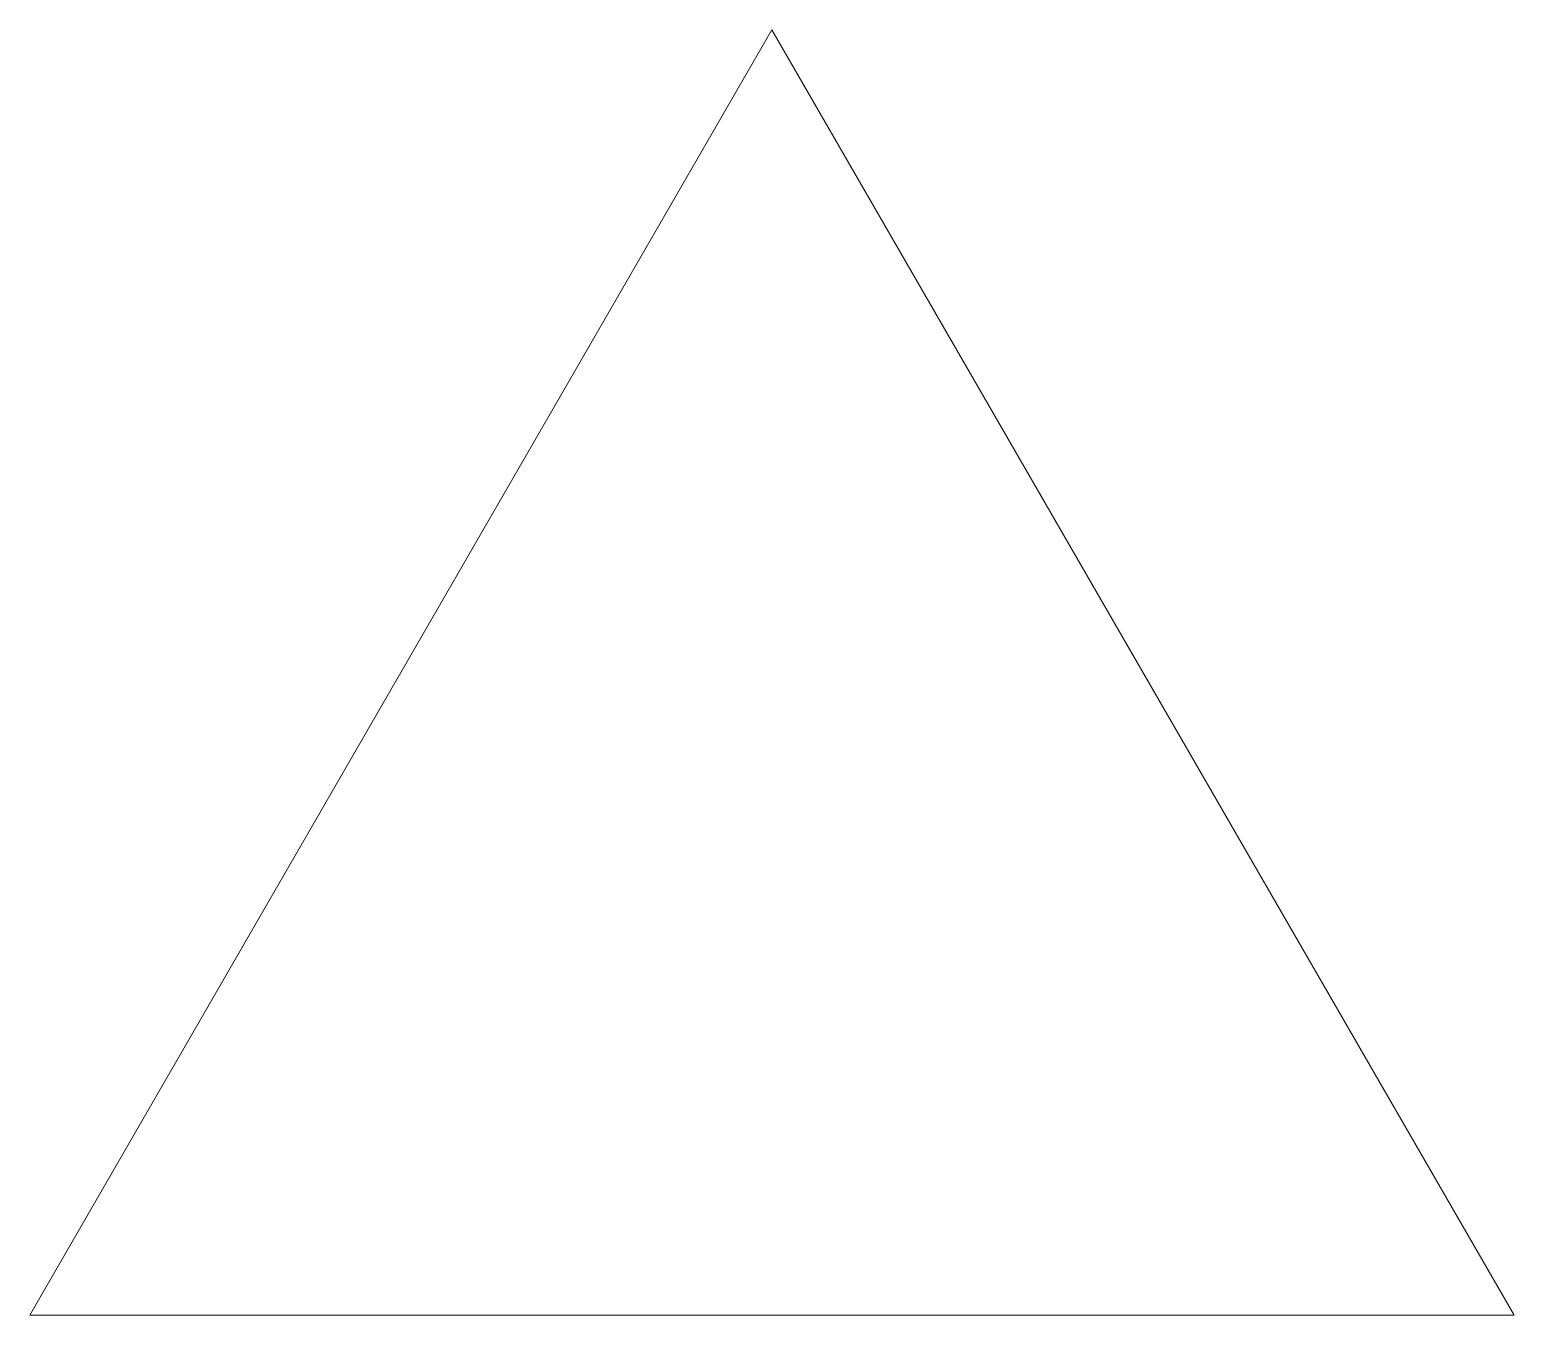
# Model space of a CAD drawing. Header units: millimetres. Extents: x 67.23 to 68.84, y 0 to 1.39.
import ezdxf

# ---------------------------------------------------------------- set-up
doc = ezdxf.new("R2010")
doc.units = ezdxf.units.MM
doc.layers.add('Layer1', color=7, linetype='Continuous', true_color=0xffffff)

msp = doc.modelspace()

# ---------------------------------------------------------------- linework, layer by layer
at = {"layer": 'Layer1', "color": 178, "lineweight": 18, "ltscale": 25.4, "true_color": 0x000000}
for p, q in [((67.235, 0), (68.035, 1.3856)), ((67.235, 0), (68.035, 1.3856)), ((68.035, 1.3856), (68.8352, 0)), ((68.035, 1.3856), (68.8352, 0)), ((68.8352, 0), (67.235, 0)), ((67.2352, 0), (68.8352, 0))]:
    msp.add_line(p, q, dxfattribs=at)

doc.saveas('drawing.dxf')
